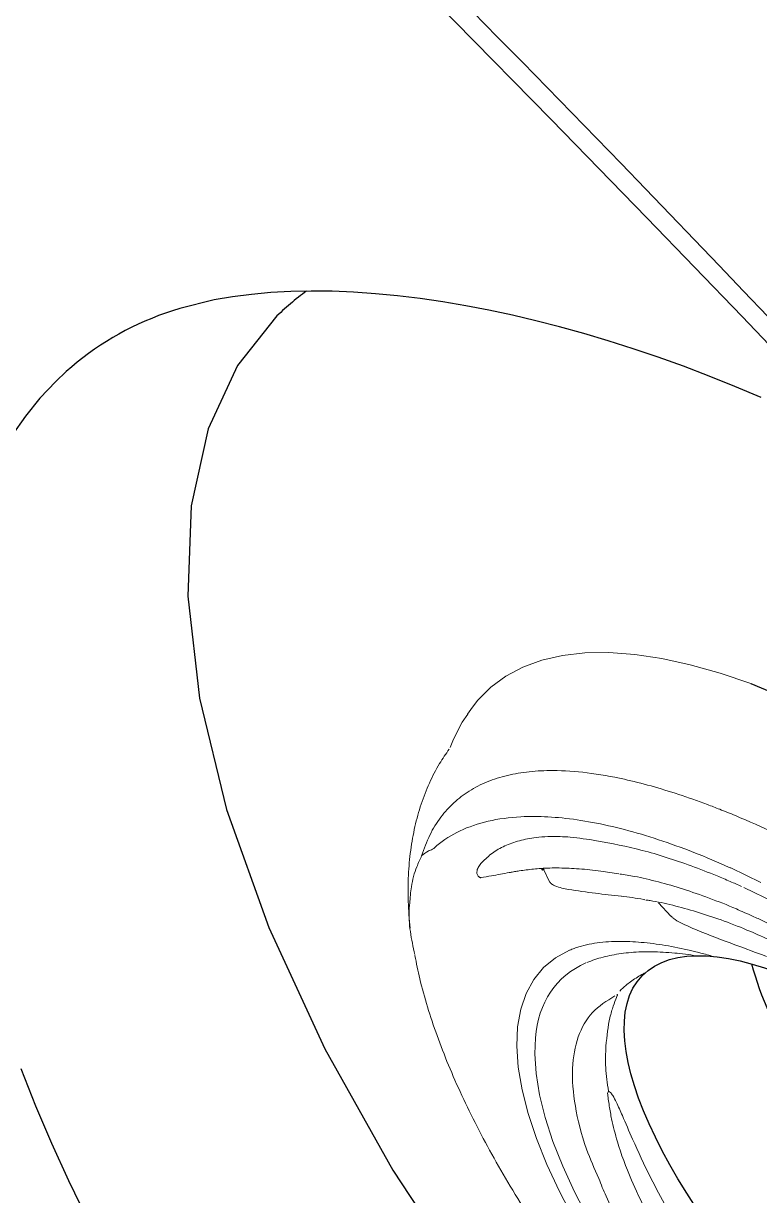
# Model space of a CAD drawing. Extents: x 938 to 1038, y 781 to 934.
# Drawn here: x 1022.779 to 1024.249, y 873.595 to 875.936 of the extents above; entities that cross this region are included whole.
import ezdxf

# ---------------------------------------------------------------- set-up
doc = ezdxf.new("R2010")
doc.units = 0
doc.header["$MEASUREMENT"] = 0
doc.linetypes.add('SLD-Solid', pattern=[0])
for name, color, linetype in [('1', 4, 'Continuous'), ('1_CYAN', 4, 'Continuous'), ('2', 2, 'Continuous'), ('DIM', 3, 'Continuous')]:
    doc.layers.add(name, color=color, linetype=linetype)

# ---------------------------------------------------------------- blocks, each defined once
blk = doc.blocks.new('*E22')
at = {"layer": '1', "color": 3, "linetype": 'SLD-Solid', "lineweight": 15}
blk.add_arc((2.108557158079378, -2.062281653934321), 0.004702238498693764, 145.5763701272719, 153.9577264641117, dxfattribs=at)
blk = doc.blocks.new('MIDJET')
at = {"layer": '1', "color": 3, "linetype": 'SLD-Solid', "lineweight": 15}
for p, q in [((-0.6367995654961618, 1.335238558751698), (-0.6781520544470823, 1.325847308838661)), ((-0.5919542460812863, 1.340270002507836), (-0.6367995654961618, 1.335238558751698)), ((-0.5437959938340668, 1.340921270170654), (-0.5919542460812863, 1.340270002507836)), ((-0.4925182228356348, 1.337189817831913), (-0.5437959938340668, 1.340921270170654)), ((-0.4383267202460246, 1.329090598589275), (-0.4925182228356348, 1.337189817831913)), ((-0.7158455762330647, 1.312133774495891), (-0.7497288819793368, 1.294153145349298)), ((-0.6781520544470823, 1.325847308838661), (-0.7158455762330647, 1.312133774495891)), ((-0.3814391073740637, 1.316656226751604), (-0.4383267202460246, 1.329090598589275)), ((-0.3220836937811669, 1.299936502326787), (-0.3814391073740637, 1.316656226751604)), ((-0.7497288819793368, 1.294153145349298), (-0.7796659567653208, 1.271977501424601)), ((-0.2604987630922011, 1.278998550980475), (-0.3220836937811669, 1.299936502326787)), ((-0.7796659567653208, 1.271977501424601), (-0.8055365974879933, 1.245695907501343)), ((-0.8055365974879933, 1.245695907501343), (-0.8164400821045064, 1.231706506393635)), ((-0.8256040801540365, 1.217790255286275), (-0.8369244809885998, 1.201993720813363)), ((-0.8164400821045064, 1.231706506393635), (-0.8261505989521964, 1.218251254683636)), ((-0.8369244809885998, 1.201993720813363), (-0.8543357425184226, 1.167898360743166)), ((-0.8543357425184226, 1.167898360743166), (-0.860690199243237, 1.151540566126542)), ((-0.6737797578453666, 0.9068527819475065), (-0.6766367541624305, 0.9064904840683994)), ((-0.6625879960889591, 0.8832443342654699), (-0.6737797578453666, 0.9068527819475065)), ((-0.3007123949947683, 0.9108167950045356), (-0.2409272785444472, 0.8820085267368114)), ((-0.2748332697441427, 0.8719968570842411), (-0.2143259735345566, 0.8424302796437075)), ((-0.4202750229740531, 0.8148805614745953), (-0.4447872383875975, 0.8413058480143718)), ((-0.9309539631790003, 0.7360556487170413), (-0.9311523786757618, 0.7356601663352222)), ((-0.6508588885094326, 0.7312778413512859), (-0.6746460255915423, 0.7118089483820285)), ((-0.6229699055955962, 0.7464289431343758), (-0.6508588885094326, 0.7312778413512859)), ((-0.6746460255915423, 0.7118089483820285), (-0.6941831967642074, 0.6881435222963859)), ((-0.6941831967642074, 0.6881435222963859), (-0.7093486174689474, 0.6604288755529097)), ((-0.7093486174689474, 0.6604288755529097), (-0.7200479897698528, 0.6288376527769088)), ((-0.7200479897698528, 0.6288376527769088), (-0.7262145902071779, 0.5935665703607214)), ((-0.7262145902071779, 0.5935665703607214), (-0.7278100417460323, 0.5548352702607531)), ((-0.6917068391101537, 0.5399770882875572), (-0.6904048244634993, 0.5716342310971925)), ((-0.7278100417460323, 0.5548352702607531), (-0.7248244592766753, 0.5128849674311624)), ((-0.6891811366204763, 0.5001690216979142), (-0.6917068391101537, 0.5399770882875572)), ((-0.7248244592766753, 0.5128849674311624), (-0.7172763522214183, 0.4679768748838313)), ((-0.6823127846873547, 0.457527795635869), (-0.6891811366204763, 0.5001690216979142)), ((-0.7172763522214183, 0.4679768748838313), (-0.7052127352972022, 0.4203906585029813)), ((-0.6711443371417687, 0.4123173900796644), (-0.6823127846873547, 0.457527795635869)), ((-0.5468986608557316, 0.4601842070950255), (-0.5448279632985873, 0.4650252850706664)), ((-0.7052127352972022, 0.4203906585029813), (-0.6887088037560503, 0.3704226755281752)), ((-0.6557449093210366, 0.3648176696784589), (-0.6711443371417687, 0.4123173900796644)), ((-0.6887088037560503, 0.3704226755281752), (-0.6678672599776689, 0.3183840844563548)), ((-0.636209824535797, 0.3153226684343338), (-0.6557449093210366, 0.3648176696784589)), ((-0.6678672599776689, 0.3183840844563548), (-0.6428179924394186, 0.2645989795892376)), ((-0.6126599751229804, 0.264138779049901), (-0.636209824535797, 0.3153226684343338)), ((-0.6428179924394186, 0.2645989795892376), (-0.6137168562472297, 0.2094022548305645)), ((-0.5852412625829331, 0.2115828995320612), (-0.6126599751229804, 0.264138779049901))]:
    blk.add_line(p, q, dxfattribs=at)
for centre, major_axis, ratio, start_param, end_param in [((-0.6815768399562643, 0.9055450205197246), (0.004680534295793202, -0.004606837395196052), 0.7000000000005552, 1.120630818526667, 1.843928714060351), ((-0.6788823279823504, 0.905839848704943), (0.004850412880523252, -0.004774041173101661), 0.7000000000009405, 1.126373902737729, 1.762963117534141), ((-0.6781629943863976, 0.9059485700923631), (0.004551870843195905, -0.004480199800571625), 0.699999999999245, 1.115946250348523, 1.807289989993341), ((-0.6704440789167236, 0.8971943589971687), (0.00799677930934878, -0.007870866796768477), 0.699999999967005, 2.477545029303428, 2.524721049010566), ((-0.6602028831344882, 0.8752907333324487), (5.952596348795852e-05, -0.007501533223001199), 0.9999999997322832, 3.376626565747556, 3.425002859041004), ((-0.4277623174416902, 0.8207920025155744), (0.00684070522326299, -0.006732995559682467), 0.6999999999699413, 0.1552751670004129, 0.2729475405901056), ((-0.4123454982996577, 0.4600209785797489), (0.2294618658224988, -0.2258488961816193), 0.7000000000000282, 2.864732198851961, 3.679689753706713)]:
    blk.add_ellipse(centre, major_axis=major_axis, ratio=ratio, start_param=start_param, end_param=end_param, dxfattribs=at)
at = {"layer": '1', "color": 3}
for centre, major_axis, ratio, start_param, end_param in [((0.1192344720720726, 0.1195088801366637), (0.5967276637128429, -0.576215286447689), 0.3644955798513458, 3.146562833120037, 9.429748140299623), ((0.3609887589327627, 0.3356866112881249), (0.5967276637128462, -0.5762152864477543), 0.364495579851353, 3.679415963998016, 4.068187139904578), ((0.1467084844990723, 0.1648701414983407), (0.335007496412527, -0.3265217946949104), 0.4082116169557454, 3.144741794582911, 9.427927101762497)]:
    blk.add_ellipse(centre, major_axis=major_axis, ratio=ratio, start_param=start_param, end_param=end_param, dxfattribs=at)
at = {"layer": '1', "color": 3, "linetype": 'SLD-Solid', "lineweight": 15}
for points, knots in [([(-0.8627474807842503, 1.147998920770704), (-0.8693700168802678, 1.138574965710745), (-0.8843186351193282, 1.117302887393464), (-0.9029738958443261, 1.080487820955881), (-0.9194864101341196, 1.038484975745078), (-0.9319132790559053, 0.9936493108959752), (-0.9404073689651113, 0.9462255221802707), (-0.9447989615211014, 0.8962405338462958), (-0.9454309978385993, 0.8444482626395171), (-0.9424836849697513, 0.8086564130909295), (-0.94102014886154, 0.790883388466554)], [0, 0, 0, 0, 0.1000144248374281, 0.2257560296564782, 0.3519620618449764, 0.4790519246353268, 0.6074394963084845, 0.7375219066617311, 0.8696622366516151, 0.9999999999999999, 0.9999999999999999, 0.9999999999999999, 0.9999999999999999]), ([(-0.9178553953320048, 0.9348992362653519), (-0.9127900163126554, 0.9491387112250607), (-0.9026222451009431, 0.977721710248943), (-0.8805855336192465, 1.012662912017745), (-0.854206065256264, 1.042029050374737), (-0.8232765620921967, 1.065577637907964), (-0.7875061616945089, 1.083745911450421), (-0.7473635839657788, 1.096525466963584), (-0.7033963259287148, 1.103968918319381), (-0.6509216424041071, 1.106440618702209), (-0.5881205115555019, 1.102277195232986), (-0.5052442627204599, 1.087727199070912), (-0.4239867990835364, 1.064980510547485), (-0.3587389498939757, 1.041934522040108), (-0.3309902547189338, 1.031207537771095), (-0.3228083809194899, 1.028044620344389)], [0, 0, 0, 0, 0.07537897948530542, 0.1513087598485489, 0.223328929139492, 0.295350195672495, 0.3691040824939862, 0.4428624058644273, 0.5147290521308584, 0.5869674127249346, 0.6821191269308488, 0.7780713045951788, 0.9079992185455765, 0.972873002548, 1, 1, 1, 1]), ([(-0.8958560664850097, 0.9480931264753849), (-0.8930526952794864, 0.9506446943238274), (-0.8771619198370928, 0.9651081344937751), (-0.8427258641114577, 0.986567270707809), (-0.7864918965745389, 1.005896056742486), (-0.7266385947137906, 1.014078541613813), (-0.6663692365216178, 1.013840593850759), (-0.6080666352889921, 1.007916923912163), (-0.5457029069364552, 0.9961874147309828), (-0.4798512785431228, 0.979014983621397), (-0.4107065998673889, 0.956109807580205), (-0.3509421441799674, 0.9329598010872218), (-0.3139851983780062, 0.9166714372530151), (-0.3016718030188485, 0.9112444448624899)], [0, 0, 0, 0, 0.02671159342247816, 0.1514133882616352, 0.2764465471703175, 0.4011593237448561, 0.4934978756194137, 0.585835892512467, 0.6780752214310576, 0.7703176610676958, 0.8622843830928777, 0.9541156120639899, 1, 1, 1, 1]), ([(-0.3228083809194899, 1.028044620344389), (-0.312420742817622, 1.023911319705448), (-0.2757162745980111, 1.009306401777437), (-0.2109070261829515, 0.9800873164124795), (-0.1269124447858516, 0.9372359922766549), (-0.04044499116479017, 0.8878186385365581), (0.04226150083716362, 0.8356763787241022), (0.1196630580554867, 0.7827592089527684), (0.1918302540250494, 0.7300254021569685), (0.2640190638505686, 0.6737918826011935), (0.3401036148975081, 0.6107799725642593), (0.4190022486309104, 0.5410502700264459), (0.5006461251433905, 0.463800897264278), (0.5802205103926781, 0.3831289221971588), (0.6507180946088909, 0.3063629292004464), (0.7122431984861777, 0.2352377519817139), (0.7470955837410784, 0.1919400777168079), (0.764558285007567, 0.1702458853195878)], [0, 0, 0, 0, 0.02936692012341424, 0.1037673026158927, 0.1781676561717678, 0.2547294059944991, 0.3312911512215466, 0.3933059458810084, 0.4553207315038745, 0.5185676568654695, 0.5818146106266968, 0.656274788192156, 0.7307350024676587, 0.8073586783976775, 0.8839824166536006, 0.9418696773600741, 1, 1, 1, 1]), ([(-0.7972063267891372, 0.9223448504070291), (-0.7906460971790352, 0.9285854331885446), (-0.7775268503931159, 0.9410654453931215), (-0.7524780027408724, 0.9554536593593781), (-0.723373950786609, 0.9660369580669794), (-0.6869888263599861, 0.9728607147295065), (-0.6520796511685703, 0.9742228494979059), (-0.6117601125132808, 0.9721336067401012), (-0.5864687470666041, 0.968108061553437), (-0.5686126327046424, 0.9652659613365273)], [0, 0, 0, 0, 0.1441017023746246, 0.2881767724736586, 0.4319440977470484, 0.5757118405730505, 0.7575254025222544, 0.828808999989974, 1, 1, 1, 1]), ([(-0.5684767364222978, 0.9652452502350712), (-0.5388160456191002, 0.9597450101446441), (-0.4942970776828162, 0.9514894703848995), (-0.4297787961067812, 0.9324235311391504), (-0.3798462657429269, 0.9154163111188183), (-0.3368996625692589, 0.8987612810238517), (-0.3031762184767075, 0.8846287374045403), (-0.2867252947938823, 0.8773309394024693), (-0.2791472813771279, 0.8739692551445728)], [0, 0, 0, 0, 0.3370083191286239, 0.5058298423696197, 0.6746776265665427, 0.843512699596241, 0.9279151198515014, 1, 1, 1, 1]), ([(-0.9178553953320048, 0.9348992362653519), (-0.9139474881211456, 0.9383850882403806), (-0.9080630364040161, 0.943634017279237), (-0.8989253491364693, 0.9469719418908795), (-0.8958560664850097, 0.9480931264753849)], [0, 0, 0, 0, 0.664107277740027, 1, 1, 1, 1]), ([(-0.9416571431792207, 0.8399092718010621), (-0.9408688441314013, 0.8511691252368507), (-0.9390449190075216, 0.8772215854410916), (-0.9301064727070099, 0.9085674082864159), (-0.9211675727216146, 0.9277802145998066), (-0.9178553953320048, 0.9348992362653519)], [0, 0, 0, 0, 0.323929972377879, 0.7494922347334615, 1, 1, 1, 1]), ([(-0.799747252088963, 0.8912188981858264), (-0.8001514312033748, 0.8913802302356828), (-0.8010457170249339, 0.8917371931751603), (-0.8024533551725526, 0.8925051547793856), (-0.8039027607163121, 0.893562467380292), (-0.8054088385562252, 0.8950983527771541), (-0.8074036456639959, 0.8984426765486404), (-0.8078474006174616, 0.9045711077863814), (-0.8054166324777654, 0.912277899149089), (-0.8008792914456961, 0.9183019211647405), (-0.7979519442325369, 0.921524129586814), (-0.7972063267891372, 0.9223448504070291)], [0, 0, 0, 0, 0.01601980864586571, 0.03544539345380793, 0.05487115266753625, 0.08077982296896563, 0.1271703537338176, 0.2748868557463746, 0.5838063736992333, 0.893992340161141, 1, 1, 1, 1]), ([(-0.7998931669075162, 0.8915583330805248), (-0.7927630858788817, 0.8927054205766041), (-0.773957212611819, 0.8957309096265931), (-0.7547772963582275, 0.8994284905880221), (-0.7428692762334848, 0.9017241663313058)], [0, 0, 0, 0, 0.3791411825114671, 1, 1, 1, 1]), ([(-0.7428692762334848, 0.9017241663313058), (-0.7424809796107894, 0.9017918925614339), (-0.7413290901758813, 0.9019928037319289), (-0.7393994125754801, 0.9023233106647552), (-0.7363091311073688, 0.9028458694428707), (-0.7308525699242665, 0.9037451589231011), (-0.7216411395105666, 0.905205038250557), (-0.7136856542535384, 0.9063299255281123), (-0.7090290756131168, 0.9069883550142208)], [0, 0, 0, 0, 0.03591905062792195, 0.1065545578105673, 0.1771948310814762, 0.3184871161217372, 0.6010905387024296, 1, 1, 1, 1]), ([(-0.7089640162141109, 0.9068773646930026), (-0.6993776677416434, 0.9080591514670147), (-0.6791304537874936, 0.9105551894245423), (-0.643717931583744, 0.9112198144137835), (-0.6036869938558027, 0.9094541322908043), (-0.5640802188817844, 0.9056229519025152), (-0.5362805045120425, 0.9012209840906138), (-0.5242984400867527, 0.8993236745996143)], [0, 0, 0, 0, 0.1934118295119319, 0.4085028522215886, 0.6212374047917513, 0.8367480414614441, 1, 1, 1, 1]), ([(-0.5223620664027351, 0.898776576535198), (-0.5126176013709056, 0.8973093650837853), (-0.4879863773173483, 0.8936006736496296), (-0.4455637887791113, 0.8835556581488646), (-0.3957807899049897, 0.8691658730114398), (-0.3437137785505371, 0.8510099827112896), (-0.2976612871237165, 0.8328826395176776), (-0.2682612637055684, 0.8196458718897333), (-0.2575381435445649, 0.8148180032925154)], [0, 0, 0, 0, 0.1256718620403369, 0.3176625685486181, 0.5086256390140966, 0.6987147429268864, 0.8901117196953342, 1, 1, 1, 1]), ([(-0.3016730831396117, 0.9112499453356975), (-0.3016533855077626, 0.9112411573364767), (-0.3015261441742183, 0.9111843892564195), (-0.3013988828670549, 0.9111276120173386), (-0.3012913222837597, 0.9110796241953381)], [0, 0, 0, 0, 0.1548052924066076, 1, 1, 1, 1]), ([(-0.3012913798290668, 0.9110798904779074), (-0.3012703334082687, 0.9110703330492669), (-0.3010773657604062, 0.9109827041577603), (-0.3008843548055182, 0.9108949648451841), (-0.3007123949947683, 0.9108167950045356)], [0, 0, 0, 0, 0.1090670950234722, 1, 1, 1, 1]), ([(-0.6621663055016711, 0.8832120481493604), (-0.6619509102705621, 0.882795117395915), (-0.6617015103311346, 0.8823123652749132), (-0.6610576249981364, 0.8813986882626068), (-0.659942115384581, 0.8801075436932422), (-0.656565229979563, 0.877417110557829), (-0.6439769651738914, 0.8715616687025687), (-0.6155489729055645, 0.866316621567293), (-0.5725023766878792, 0.8602967603374623), (-0.5365687813132922, 0.8563141282864848), (-0.5193468434248771, 0.8544053673874146)], [0, 0, 0, 0, 0.006241481881788279, 0.007226832253902155, 0.01458706256182928, 0.02858929375350081, 0.0704493351901226, 0.26225781370699, 0.6464214065538634, 1, 1, 1, 1]), ([(-0.5193507806368558, 0.8544279448320538), (-0.5192579110659068, 0.854419166788773), (-0.5054136919455203, 0.8531106094925889), (-0.4894251124763187, 0.8504912568168947), (-0.4730224316249831, 0.8476424744233242), (-0.4722658229980539, 0.84751106826144)], [0, 0, 0, 0, 0.006400735406424715, 0.9541681154365437, 1, 1, 1, 1]), ([(-0.4700362616823668, 0.8468620378473304), (-0.4672529390692617, 0.8464953917975748), (-0.4503910798619444, 0.8442741853730098), (-0.4168207650756841, 0.8366724213566528), (-0.3697795182620354, 0.824005504105898), (-0.3201502523276218, 0.807378473301597), (-0.2719504216183424, 0.788947542765456), (-0.2392911817573236, 0.7743763080979136), (-0.2246143570601049, 0.7678281012888419)], [0, 0, 0, 0, 0.03960790484329149, 0.2399516720842665, 0.4393013143043341, 0.6362561632267278, 0.8365361671082376, 1, 1, 1, 1]), ([(-0.9315483331762451, 0.7377437195467991), (-0.9348092806183104, 0.7531457910281603), (-0.9414885825407708, 0.7846933972019485), (-0.9440116624329917, 0.8188050756519374), (-0.942043328082363, 0.8364477915296789), (-0.9416571431792207, 0.8399092718010621)], [0, 0, 0, 0, 0.4340011518166794, 0.8889516863392902, 1, 1, 1, 1]), ([(-0.2291038460963861, 0.7341721511737518), (-0.2503753662419896, 0.7420343845404744), (-0.2977919517879641, 0.7595601776414753), (-0.354358908613122, 0.7804920070541641), (-0.3946365693913449, 0.7982303334165266), (-0.4123706026622216, 0.8076973937252916), (-0.4186503302178721, 0.8134041166312898), (-0.4202750229740531, 0.8148805614745953)], [0, 0, 0, 0, 0.3223271387977175, 0.7185030616512978, 0.8922651605800004, 0.972126814158207, 1, 1, 1, 1]), ([(-0.2570248553791217, 0.814722497050937), (-0.2497687162646187, 0.8113653538164982), (-0.2254758149928477, 0.8001259401472538), (-0.1831329154553316, 0.7784949511988657), (-0.1298112535971399, 0.7487397926558117), (-0.07565086917905717, 0.7157859902984853), (-0.02096757028096619, 0.6798795937716733), (0.03397003352642969, 0.6411711322699603), (0.08887859042798141, 0.5998567641925092), (0.1434783977758798, 0.5561395220733516), (0.1974904994793292, 0.5102379245612667), (0.2506397150656099, 0.462382116260116), (0.3026552205321522, 0.4128132449955046), (0.353273625537021, 0.3617820556615925), (0.4022337243809986, 0.3095481666674971), (0.4493030203434785, 0.2563773631499799), (0.4941866708692046, 0.2025435800211), (0.5331650670254149, 0.1530249364967915), (0.5563009680069229, 0.1215342199461702), (0.566132189530208, 0.1081527566271774)], [0, 0, 0, 0, 0.02627491320909692, 0.08796604674192407, 0.1496976231393439, 0.2114644510409171, 0.2732674375312716, 0.335104743661679, 0.3969728185703528, 0.4588669698473788, 0.5207819703564909, 0.5827122116655061, 0.644651889205555, 0.7065950291543428, 0.7685348599167549, 0.8304642359526179, 0.8923770672691675, 0.9542674005430976, 1, 1, 1, 1]), ([(-0.3351120359770263, 0.7338910596067194), (-0.3437177311162287, 0.736381067531255), (-0.3703897936563294, 0.74378275453833), (-0.413232437555024, 0.7533543053973659), (-0.4624238343876925, 0.7612222872909911), (-0.5107212107590442, 0.7648872686583701), (-0.5571402141147317, 0.7635645337371244), (-0.5892985716260171, 0.7577908843266528), (-0.6086556882360838, 0.7519540152640758), (-0.6163190913564804, 0.7491451172374184), (-0.6208292490374987, 0.747383810723818), (-0.622267142869724, 0.7467315043375891), (-0.6222673196115096, 0.7467314241579572)], [0.158951885381693, 0.158951885381693, 0.158951885381693, 0.158951885381693, 0.2189082280711251, 0.346757998641039, 0.4751575172598321, 0.6035614685310303, 0.7545959878653172, 0.9056690489778593, 0.9433962239604446, 0.9811215494509715, 0.9999976795149366, 1, 1, 1, 1]), ([(-0.9313038842495303, 0.736094101033629), (-0.9282499727913773, 0.7206491691769372), (-0.9216536696215201, 0.6872888526253007), (-0.9067292865317995, 0.6337851907925369), (-0.8876445274059463, 0.5762896775525093), (-0.8647170830663242, 0.5172196844836776), (-0.8380605706115887, 0.4565704803395789), (-0.8077109937204909, 0.3945090018544164), (-0.7737875303893276, 0.3312789022876643), (-0.7364032522057613, 0.267136934499149), (-0.6957500272380059, 0.2023502385388127), (-0.6518401150247257, 0.1372301655632526), (-0.6123624986824581, 0.0816974807819264), (-0.5865337488119025, 0.04810587311457937), (-0.5773258994127346, 0.03613059494482229)], [0, 0, 0, 0, 0.0745907463544915, 0.1611124563899107, 0.2469957864890458, 0.3333241755662856, 0.4202301692129061, 0.5076746892349252, 0.5956054262099864, 0.6839552782688247, 0.7726432798483185, 0.8615762599276775, 0.9506524722162722, 1, 1, 1, 1]), ([(-0.5879490818598612, 0.7219608474981527), (-0.5879470017094945, 0.7219616972817846), (-0.5828774111232491, 0.724032727879532), (-0.5724440401978512, 0.7280005263370413), (-0.5501974478796825, 0.7345803497103702), (-0.5259855631338795, 0.7393423579337508), (-0.4934205815252852, 0.7429478772403257), (-0.4585535798608404, 0.7441685873330357), (-0.4147699372589102, 0.7416907050754844), (-0.3843058449318164, 0.7378523596196942), (-0.3694423083011102, 0.7353691719007429)], [0, 0, 0, 0, 3.056722786278923e-05, 0.07449621570486083, 0.148969485248665, 0.2980039036390164, 0.3724874388840495, 0.5215575417545487, 0.6706686625457073, 0.8040319994901184, 0.8040319994901184, 0.8040319994901184, 0.8040319994901184]), ([(-0.5010184387608518, 0.6835384602131285), (-0.5042141107946421, 0.6811415423195797), (-0.511756239990909, 0.6754845586757767), (-0.5182439624818329, 0.6689157841646676), (-0.5219827751108852, 0.6651302620290096)], [0, 0, 0, 0, 0.4237095322324372, 1, 1, 1, 1]), ([(-0.5008949979793229, 0.6836606269242651), (-0.4935780570180128, 0.6886158802566911), (-0.4842705404212708, 0.6949192115089602), (-0.4738729085511935, 0.7002898745966206), (-0.4715978307668252, 0.7013930257448635)], [0, 0, 0, 0, 0.3572691388731139, 0.4544642982825263, 0.4544642982825263, 0.4544642982825263, 0.4544642982825263]), ([(-0.5280126361111428, 0.6583119535683721), (-0.5280074059394906, 0.658314118004057), (-0.5272682467317793, 0.658620009029022), (-0.5263955083499567, 0.6578487031901545), (-0.5294692196364963, 0.6506666559697436), (-0.5352535430360703, 0.6355557715331628), (-0.5447470867046746, 0.6050715832652003), (-0.5479347513695956, 0.575064832144264), (-0.5500567188936998, 0.5550899106653588)], [0, 0, 0, 0, 0.0002570919871973192, 0.03633378078466603, 0.1442525569552796, 0.3582348148621207, 0.5727891656995621, 1, 1, 1, 1]), ([(-0.5324517645944695, 0.6553130503982914), (-0.5483313968731096, 0.6453505182074224), (-0.5800906539151356, 0.6254254585406187), (-0.6076191331671481, 0.5755554715096309), (-0.6195485867215496, 0.5127059693234344), (-0.6133718135009758, 0.4367232462106045), (-0.5953137724036281, 0.3620141901739089), (-0.572816643554134, 0.3104037662829029), (-0.5641524029332743, 0.2905272240748928)], [0, 0, 0, 0, 0.17773513874898, 0.3554701933818501, 0.533205302693765, 0.7109404081531133, 0.8886754894688256, 1, 1, 1, 1]), ([(-0.5500567188936998, 0.5550899106653588), (-0.5505566306299201, 0.5409943603831806), (-0.5515607700369287, 0.512681567392633), (-0.5470600799267586, 0.4808451742914315), (-0.5448000625673615, 0.4648585590595502)], [0, 0, 0, 0, 0.4978509286200026, 0.9999999999999999, 0.9999999999999999, 0.9999999999999999, 0.9999999999999999]), ([(-0.4709349926530635, 0.227837636474689), (-0.4806886310215006, 0.2478620625409178), (-0.5037391730968039, 0.2951853134281492), (-0.5255033201890953, 0.3559994911726108), (-0.5378136620907128, 0.4041141394960306), (-0.5427603652635327, 0.4320064799552057), (-0.5449174259394738, 0.4473727490040886), (-0.5458771750772939, 0.4556147651923368), (-0.5464818408871253, 0.4590368229166302), (-0.5466886230585501, 0.4602070900550075)], [0, 0, 0, 0, 0.230758336507723, 0.5453457001345339, 0.7494304883578539, 0.8725778379870268, 0.9426782532983691, 0.9803972457847168, 1, 1, 1, 1]), ([(-0.5446329154160026, 0.4649785253418486), (-0.5446223185778791, 0.4649760563614649), (-0.5432828288192653, 0.4646639657251654), (-0.5401870567212512, 0.462218861628557), (-0.5350283240682501, 0.4548083050089673), (-0.5272629756440566, 0.4396108108675492), (-0.5148409442459325, 0.4112020927563975), (-0.4936443697834036, 0.3617807974448795), (-0.4650112544305713, 0.299825737546243), (-0.4395311510872091, 0.2522964074360061), (-0.4288526141443327, 0.2323771904449075)], [0, 0, 0, 0, 0.0001996415658370069, 0.02523562501053341, 0.06732255726586947, 0.1410726744575282, 0.2667480050917372, 0.4705019978265764, 0.7780910108099706, 1, 1, 1, 1]), ([(-0.5641524029332743, 0.2905272240748928), (-0.5595377876061534, 0.2789184141674355), (-0.5425730489346137, 0.2362408749996234), (-0.4978229135822829, 0.1561317487632152), (-0.4510322641154048, 0.0876633130036879), (-0.4276369375111742, 0.05342909238642335)], [0, 0, 0, 0, 0.1574155462062406, 0.5787077394145771, 1, 1, 1, 1])]:
    blk.add_open_spline(points, degree=3, knots=knots, dxfattribs=at)
at = {"layer": 'DIM'}
blk.add_line((-0.2604987630922011, 1.278998550980475), (-0.1456321948490569, 1.231332416440353), dxfattribs=at)
at = {"xscale": 0.4033039403454444, "yscale": 0.5761484862077708, "zscale": 0.4033039403454455, "rotation": 225.4546423772133}
blk.add_blockref('*E22', (0.6414003868535971, 0.6637695992862263), dxfattribs=at)
blk = doc.blocks.new('Pillow07')
at = {"layer": '1_CYAN', "color": 4, "linetype": 'Continuous'}
blk.add_lwpolyline([(-2.358332637180531, -0.8695079955767184, -0.006602996200458367), (-5.744514135863909, -0.6163989818215185, -0.02192391035929798), (-6.177957016214016, -0.5535872521422469, -0.08150182780648879), (-6.68289164490028, -0.382481128966683, -0.1551490614242185), (-7.056997164799462, -0.002437467740469046, -0.08301324800163974), (-7.178174548866263, 0.3004017295318704, -0.1363264164371228), (-7.125374036986983, 1.034083846296076, -0.09677777535910637), (-6.56520503488024, 1.943802600401373, -0.1273971405966904), (-4.291248621533974, 3.344006963225443, -0.1868719742021929), (-3.257582251125974, 3.279550644586543, 0.06562460973818743), (-1.709945417316053, 2.868126927913902, 0.07143538561792971), (1.709945417191786, 2.868126927913902, 0.06562460973818743), (3.257582251001708, 3.279550644586543, -0.1868719742021929), (4.291248621409707, 3.344006963225443, -0.1273971405966904), (6.565205034755973, 1.943802600401373, -0.09677777535910637), (7.125374036862716, 1.034083846296076, -0.1363264164371228), (7.178174548741996, 0.3004017295318704, -0.08301324800163974), (7.056997164675195, -0.002437467740469046, -0.1551490614242231), (6.682891644776014, -0.382481128966683, -0.08150182780648879), (6.177957016089749, -0.5535872521422469, -0.02192391035929798), (5.744514135739642, -0.6163989818215185, -0.006602996200458367), (2.358332637056265, -0.8695079955767184, -0.02343007855325684)], format="xyb", close=True, dxfattribs=at)
at = {"layer": '1_CYAN', "color": 3, "linetype": 'Continuous'}
for points in [[(-0.01360897717285781, 1.928558792412458, 0.08209703800639419), (-2.745349856193506, 1.505664389535694, 0.08174929958260185), (-3.889000322454212, 0.9170955749335796, 0.1099701236300622), (-4.213184032890748, 0.536875066301544, 0.2888241722389255), (-4.199554493043703, 0.04483056997218071, 0.1288478413474813), (-3.809560411121662, -0.3106008962319216, 0.06428203222644428), (-3.022720976395302, -0.615183277198593, 0.02990363876236826), (-2.156928119801993, -0.7817822069823581, 0.02006079621100564), (-1.103681963165339, -0.8786280019467441, 0.01381063576871573), (-6.213340952854196e-11, -0.9071345399482809, 0.01381063576871573), (1.103681963041073, -0.8786280019467441, 0.02006079621100564), (2.156928119677726, -0.7817822069823581, 0.02990363876236826), (3.022720976271035, -0.615183277198593, 0.06428203222644428), (3.809560410997396, -0.3106008962319216, 0.1288478413474813), (4.199554492919436, 0.04483056997218071, 0.2888241722389255), (4.213184032766481, 0.536875066301544, 0.1099701236300622), (3.889000322329945, 0.9170955749335796, 0.08174929958260185), (2.74534985606924, 1.505664389535694, 0.08209703800639419), (0.01360897704859099, 1.928558792412458)], [(0.01096151231710607, 1.790290961379021, 0.06993110146539012), (-2.481876919775928, 1.457117973473327, 0.08557635387169997), (-3.783493626740082, 0.8636375951691502, 0.09253399938566992), (-4.083442666465093, 0.5588491166336738, 0.3287124944232488), (-4.083168309033987, 0.02675126379080695, 0.11097266960697), (-3.714680116115275, -0.28535647703678, 0.06264652916937939), (-2.922706379050712, -0.587930297133628, 0.03021099770298248), (-2.046630068538594, -0.7562139328814315, 0.01989552064965129), (-1.00366736582075, -0.8522885312116859, 0.01377731555974511), (-6.215117309693596e-11, -0.8782316827545316, 0.01377731555974511), (1.003667365696483, -0.8522885312116859, 0.01989552064965129), (2.046630068414327, -0.7562139328814315, 0.03021099770298248), (2.922706378926446, -0.587930297133628, 0.06264652916937939), (3.714680115991008, -0.28535647703678, 0.11097266960697), (4.08316830890972, 0.02675126379080695, 0.3287124944232488), (4.083442666340826, 0.5588491166336738, 0.09253399938566992), (3.783493626615815, 0.8636375951691502, 0.08557635387169997), (2.481876919651661, 1.457117973473327, 0.06993110146539012), (-0.01096151244137289, 1.790290961379021)]]:
    blk.add_lwpolyline(points, format="xyb", dxfattribs=at)
blk = doc.blocks.new('VISTA')
at = {"layer": '1', "color": 3, "linetype": 'Continuous'}
for points in [[(86.38832806424625, 75.78619714247088), (86.33969806424625, 75.83732714247094), (86.29098806424622, 75.88838714247095), (86.24219806424617, 75.93936714247093), (86.19332806424609, 75.99026714247088), (86.14437806424621, 76.04108714247093), (86.0953380642461, 76.09182714247095), (86.0462180642462, 76.14248714247094), (85.99701806424628, 76.19306714247091), (85.94772806424612, 76.24356714247085), (85.89835806424617, 76.29397714247091), (85.84891806424616, 76.34431714247091), (85.79938806424616, 76.3945771424709)], [(87.45461806424623, 74.58105714247097), (87.27112806424611, 74.78437714247093), (87.08650806424612, 74.98672714247095), (86.90078806424617, 75.18810714247093), (86.7139580642463, 75.3884971424709), (86.52603806424622, 75.58788714247089), (86.33702806424617, 75.78628714247088), (86.14693806424611, 75.98366714247095), (85.95578806424624, 76.18002714247098), (85.7635680642461, 76.37535714247088), (85.57029806424612, 76.56965714247087), (85.37597806424628, 76.76290714247091), (85.1806280642461, 76.95510714247087), (84.98424806424623, 77.14623714247091), (84.78684806424621, 77.3363071424709), (84.58843806424625, 77.52528714247092), (84.3890180642461, 77.71318714247093), (84.18860806424618, 77.89999714247085), (83.98719806424629, 78.08569714247085), (83.58146806424611, 78.45374714247089)], [(86.37484806424618, 75.62487714247095), (86.3228280642461, 75.64681714247092), (86.27121806424611, 75.66750714247087), (86.22005806424613, 75.6869471424709), (86.16940806424623, 75.70514714247088), (86.1193080642463, 75.72212714247087), (86.06980806424622, 75.73789714247096), (86.02093806424614, 75.75245714247092), (85.97276806424611, 75.76581714247095), (85.92532806424629, 75.77800714247098), (85.87838806424611, 75.78906714247091), (85.83171806424616, 75.79905714247093), (85.78539806424624, 75.80795714247097), (85.73948806424619, 75.81571714247093), (85.69406806424627, 75.82233714247093), (85.64921806424627, 75.82777714247095), (85.60499806424627, 75.83200714247096), (85.56149806424628, 75.83501714247086), (85.51877806424613, 75.83676714247088), (85.47691806424609, 75.83723714247094), (85.43599806424618, 75.8363971424709), (85.39607806424624, 75.83421714247095), (85.35723806424608, 75.83068714247088), (85.31955806424617, 75.82575714247093), (85.28310806424611, 75.81942714247089), (85.21418806424617, 75.80241714247086)], [(85.46738806424628, 75.83715714247091), (85.46326806424622, 75.83416714247085), (85.45917806424609, 75.83113714247088), (85.45510806424613, 75.82804714247095), (85.4510680642461, 75.82492714247087), (85.44705806424622, 75.82174714247094), (85.44305806424609, 75.81852714247088), (85.43909806424608, 75.81525714247095), (85.43515806424625, 75.8119471424709), (85.43124806424612, 75.80858714247086), (85.42735806424616, 75.80517714247094), (85.42349806424613, 75.8017271424709), (85.41966806424625, 75.79821714247089), (85.4158580642461, 75.79466714247087), (85.40833806424621, 75.78742714247096)], [(85.21418806424617, 75.80241714247086), (85.19996806424615, 75.79794714247089), (85.18591806424615, 75.7931671424709), (85.1720680642461, 75.78809714247097), (85.15839806424628, 75.78271714247091), (85.14491806424621, 75.7770471424709), (85.13162806424612, 75.77107714247097), (85.11852806424622, 75.76480714247089), (85.10562806424628, 75.75824714247085), (85.09291806424608, 75.75138714247089), (85.08040806424628, 75.74423714247087), (85.06810806424619, 75.73678714247092), (85.0559980642463, 75.72905714247088), (85.0440980642461, 75.72103714247089), (85.03239806424608, 75.71272714247095), (85.02090806424621, 75.70412714247095), (85.00962806424627, 75.69524714247098), (84.99856806424623, 75.68608714247091), (84.98770806424614, 75.6766371424709), (84.9666580642463, 75.65689714247094)], [(85.40833806424621, 75.78742714247096), (85.32977806424628, 75.6884771424709), (85.27126806424621, 75.56213714247087), (85.23693806424626, 75.4082171424709), (85.2302480642461, 75.22803714247095), (85.25356806424611, 75.02447714247091), (85.30777806424612, 74.80200714247087), (85.39211806424623, 74.56636714247088), (85.50413806424626, 74.32407714247086), (85.6399680642462, 74.0818971424709), (85.79469806424618, 73.84615714247093)], [(84.9666580642463, 75.65689714247094), (84.93529806424613, 75.62357714247094), (84.90620806424613, 75.58757714247088), (84.87940806424626, 75.5489771424709)], [(84.89688806424624, 74.28461714247089), (84.92625806424621, 74.21041714247087), (84.95809806424609, 74.13580714247087), (84.99229806424614, 74.06096714247087), (85.02880806424628, 73.98598714247089)]]:
    blk.add_lwpolyline(points, dxfattribs=at)
at = {"layer": '2', "linetype": 'Continuous', "xscale": -1, "rotation": 314.9999999999954}
blk.add_blockref('Pillow07', (86.46539799772358, 77.65223442887839), dxfattribs=at)
at = {"layer": 'DIM'}
blk.add_blockref('MIDJET', (86.61508183240358, 73.77436457264241), dxfattribs=at)

msp = doc.modelspace()

# ---------------------------------------------------------------- block references
at = {"layer": '1'}
msp.add_blockref('VISTA', (937.8767352618522, 799.5643931736838), dxfattribs=at)

doc.saveas('drawing.dxf')
